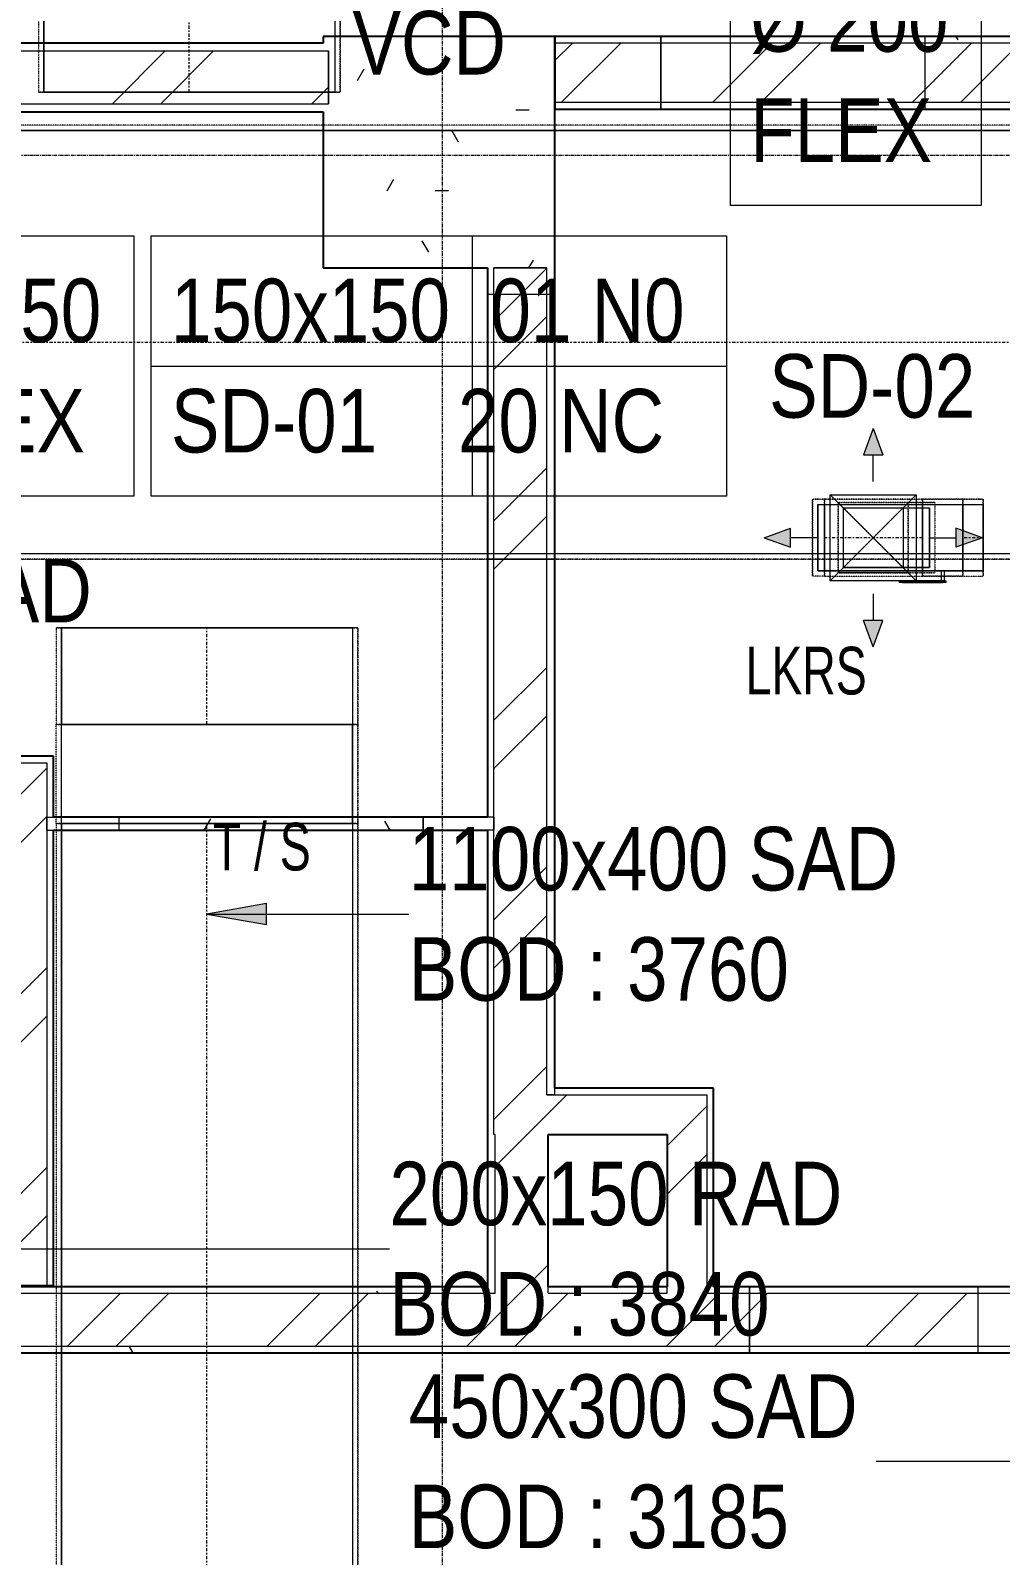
# Model space of a CAD drawing. Header units: inches. Extents: x -83664 to 20107, y -47222 to 19398.
# Drawn here: x -1529 to 2137, y -24055 to -18292 of the extents above; entities that cross this region are included whole.
import ezdxf

# ---------------------------------------------------------------- set-up
doc = ezdxf.new("R2010")
doc.units = ezdxf.units.IN
doc.header["$MEASUREMENT"] = 0
for name, pattern in [('Center', [29.999999, 12, -6, 6, -6]), ('Grid Line', [22.225, 12.7, -3.175, 3.175, -3.175]), ('Hidden 0_50', [1.0584, 0.5292, -0.5292]), ('Hidden 1_5', [2.2, 1.5, -0.7])]:
    doc.linetypes.add(name, pattern=pattern)
for name, color, linetype, lineweight, true_color in [('A-DETL', 7, 'Continuous', 18, 0x00a600), ('FF ROOM TAG_dwg', 7, 'Continuous', 9, 0x767676), ('M-HVAC-DUCT', 7, 'Continuous', 9, 0xffe97f)]:
    doc.layers.add(name, color=color, linetype=linetype, lineweight=lineweight, true_color=true_color)
for name, color, linetype, lineweight in [('A-DETL-GENF', 7, 'Continuous', 9), ('A-WALL', 7, 'Continuous', 9), ('A-WALL-PATT', 7, 'Continuous', 25), ('G-ANNO-TEXT', 7, 'Continuous', 9), ('M-HVAC-CDFF', 7, 'Continuous', 9), ('M-HVAC-DUCT-ANNO', 7, 'Continuous', 9), ('M-HVAC-DUCT-CNTR', 7, 'Center', 9), ('M-HVAC-DUCT-IDEN', 7, 'Continuous', 18), ('ROOM TAG', 7, 'Continuous', 9), ('S-GRID', 7, 'Continuous', 9)]:
    doc.layers.add(name, color=color, linetype=linetype, lineweight=lineweight)
doc.styles.add('Arial Narrow_20', font='ARIALN.TTF', dxfattribs={"width": 0.85, "height": 4572})
doc.styles.add('Arial Narrow_21', font='ARIALN.TTF', dxfattribs={"height": 240})
pattern_1 = [(0, (0, 0), (1219.2, 304.8), [50.292, -864.108, 50.292, -864.108, -4876.8]), (0, (0, 0), (1219.2, 304.8), [-1828.8, 50.292, -1778.508, 50.292, -864.108, -2133.6]), (0, (0, 0), (1219.2, 304.8), [-4572, 50.292, -559.308, 50.292, -1473.708]), (120, (457.2, 152.4), (-873.56454, 903.45817), [50.292, -864.108, 50.292, -864.108, -4876.8]), (120, (457.2, 152.4), (-873.56454, 903.45817), [-1828.8, 50.292, -1778.508, 50.292, -864.108, -2133.6]), (120, (457.2, 152.4), (-873.56454, 903.45817), [-4572, 50.292, -559.308, 50.292, -1473.708]), (240, (609.6, 762), (-345.63546, -1208.25817), [50.292, -864.108, 50.292, -864.108, -4876.8]), (240, (609.6, 762), (-345.63546, -1208.25817), [-1828.8, 50.292, -1778.508, 50.292, -864.108, -2133.6]), (240, (609.6, 762), (-345.63546, -1208.25817), [-4572, 50.292, -559.308, 50.292, -1473.708])]
pattern_2 = [(45, (0, 0), (-377.1708, 377.1708), []), (45, (0, 571.5), (-377.1708, 377.1708), [])]

# ---------------------------------------------------------------- blocks, each defined once
blk = doc.blocks.new('M_Rec Transition - Length - Standard-8295151-FIRST FLOOR AC CONDITIONING LAYOUT - PART A')
at = {"layer": 'M-HVAC-DUCT', "color": 30, "true_color": 0xff7f00}
for p, q in [((0, 550), (0, -550)), ((0, 550), (375, 550)), ((0, 550), (375, 550)), ((0, -550), (0, 550)), ((375, -550), (375, 550)), ((375, 550), (375, -550)), ((0, -550), (375, -550)), ((375, -550), (0, -550))]:
    blk.add_line(p, q, dxfattribs=at)
blk = doc.blocks.new('GCE-AT-Supply Air Rectangular Diffuser - 225x225-V55-FIRST FLOOR AC CONDITIONING LAYOUT - PART A')
at = {"layer": 'A-DETL-GENF', "true_color": 0xff7f00}
for points in [[(36.4, 312.5), (0, 412.5), (-36.4, 312.5)], [(-312.5, 36.4), (-412.5, 0), (-312.5, -36.4)], [(412.5, 0), (312.5, 36.4), (312.5, -36.4), (338.5, -26.9)], [(36.4, -312.5), (-36.4, -312.5), (0, -412.5)]]:
    blk.add_hatch(color=30, dxfattribs=at).paths.add_polyline_path(points)
at = {"layer": 'A-DETL-GENF', "color": 30, "true_color": 0xff7f00}
for p, q in [((0, 412.5), (-36.4, 312.5)), ((0, 412.5), (36.4, 312.5)), ((-36.4, 312.5), (36.4, 312.5)), ((0, 212.5), (0, 312.5)), ((-162.5, -162.5), (162.5, 162.5)), ((-162.5, 162.5), (162.5, -162.5)), ((-162.5, -162.5), (-162.5, 162.5)), ((-162.5, 162.5), (162.5, 162.5)), ((162.5, 162.5), (162.5, -162.5)), ((-412.5, 0), (-312.5, 36.4)), ((-312.5, -36.4), (-312.5, 36.4)), ((212.5, 0), (312.5, 0)), ((312.5, 36.4), (312.5, -36.4)), ((412.5, 0), (312.5, 36.4)), ((-412.5, 0), (-312.5, -36.4)), ((-212.5, 0), (-312.5, 0)), ((412.5, 0), (312.5, -36.4)), ((162.5, -162.5), (-162.5, -162.5)), ((0, -212.5), (0, -312.5)), ((36.4, -312.5), (-36.4, -312.5)), ((0, -412.5), (-36.4, -312.5)), ((0, -412.5), (36.4, -312.5))]:
    blk.add_line(p, q, dxfattribs=at)
blk = doc.blocks.new('M_Rectangular Tap - Beveled - Standard-7595213-FIRST FLOOR AC CONDITIONING LAYOUT - PART A')
at = {"layer": 'M-HVAC-DUCT', "color": 30, "true_color": 0xff7f00}
for p, q in [((153000.3, 78275.9), (153225.3, 78275.9)), ((153000.3, 78050.9), (153000.3, 78275.9)), ((153000.3, 78275.9), (153325.3, 78275.9)), ((153000.3, 78050.9), (153000.3, 78275.9)), ((153225.3, 78275.9), (153325.3, 78275.9)), ((153225.3, 78275.9), (153225.3, 78050.9)), ((153325.3, 78275.9), (153325.3, 78050.9)), ((153325.3, 78050.9), (153325.3, 78275.9)), ((153225.3, 78050.9), (153000.3, 78050.9)), ((153325.3, 78050.9), (153000.3, 78050.9)), ((153225.3, 78050.9), (153325.3, 78050.9))]:
    blk.add_line(p, q, dxfattribs=at)
blk = doc.blocks.new('M_Rectangular Endcap - Standard-V68-FIRST FLOOR AC CONDITIONING LAYOUT - PART A')
at = {"layer": 'M-HVAC-DUCT', "color": 30, "true_color": 0xff7f00}
for p, q in [((0, 125), (0, -125)), ((0, -125), (0, 125)), ((0, 125), (25, 125)), ((25, 125), (0, 125)), ((25, 125), (25, -125)), ((25, -125), (25, 125)), ((25, -125), (0, -125)), ((25, -125), (0, -125))]:
    blk.add_line(p, q, dxfattribs=at)
blk = doc.blocks.new('TEMW-ME-DMP-Volume Control Damper - Standard-7399621-FIRST FLOOR AC CONDITIONING LAYOUT - PART A')
at = {"layer": 'M-HVAC-DUCT', "color": 30, "true_color": 0xff7f00}
for p, q in [((-165.1, 163.1), (-165.1, 169.4)), ((-152.4, 169.4), (-165.1, 169.4)), ((-165.1, 163.1), (-152.4, 163.1)), ((0, 169.4), (-152.4, 169.4)), ((-152.4, 169.4), (0, 169.4)), ((0, 163.1), (-152.4, 163.1)), ((-152.4, 163.1), (0, 163.1)), ((-76.2, 125), (-76.2, -125)), ((-76.2, -125), (-76.2, 125)), ((76.2, 125), (-76.2, 125)), ((-76.2, 125), (76.2, 125)), ((-76.2, 125), (76.2, 125)), ((-6.4, 125), (-6.4, 163.1)), ((6.3, 163.1), (-6.4, 163.1)), ((6.3, 163.1), (-6.4, 163.1)), ((-6.4, 125), (6.3, 125)), ((-6.4, 125), (6.3, 125)), ((12.7, 169.4), (0, 169.4)), ((0, 163.1), (12.7, 163.1)), ((6.3, 163.1), (6.3, 125)), ((12.7, 169.4), (12.7, 163.1)), ((76.2, 125), (76.2, -125)), ((76.2, -125), (76.2, 125)), ((-76.2, -125), (76.2, -125)), ((-76.2, -125), (76.2, -125)), ((-76.2, -125), (76.2, -125))]:
    blk.add_line(p, q, dxfattribs=at)
blk = doc.blocks.new('TEMW-SMBZ-HO-BM-HVAC-00002_rvt-1-FIRST FLOOR AC CONDITIONING LAYOUT - PART A')
at = {"layer": 'M-HVAC-DUCT', "color": 30, "linetype": 'Hidden 0_50', "true_color": 0xff7f00}
for p, q in [((149957.7, 80779), (149957.7, 79846.7)), ((149957.7, 80779), (149957.7, 79846.7)), ((151097.7, 79846.7), (151097.7, 80779)), ((151097.7, 80779), (151097.7, 79846.7)), ((151097.7, 79846.7), (149957.7, 79846.7)), ((149957.7, 79846.7), (151097.7, 79846.7)), ((156096, 79722.7), (136649.7, 79722.7)), ((156096, 79722.7), (136649.7, 79722.7)), ((152883.2, 78308.4), (152883.2, 78018.4)), ((152883.2, 78018.4), (152883.2, 78308.4)), ((152883.2, 78308.4), (152928.2, 78308.4)), ((152928.2, 78308.4), (152883.2, 78308.4)), ((152928.2, 78308.4), (152928.2, 78018.4)), ((152928.2, 78018.4), (152928.2, 78308.4)), ((153299.2, 78308.4), (152928.2, 78308.4)), ((152928.2, 78308.4), (153299.2, 78308.4)), ((152928.2, 78308.4), (152928.2, 78018.4)), ((152928.2, 78018.4), (152928.2, 78308.4)), ((152980.3, 78295.9), (153245.3, 78295.9)), ((152980.3, 78030.9), (152980.3, 78295.9)), ((152980.3, 78295.9), (152980.3, 78030.9)), ((153245.3, 78295.9), (152980.3, 78295.9)), ((152980.3, 78295.9), (153345.3, 78295.9)), ((153245.3, 78295.9), (152980.3, 78295.9)), ((152980.3, 78030.9), (152980.3, 78295.9)), ((152980.3, 78295.9), (152980.3, 78030.9)), ((153245.3, 78295.9), (153245.3, 78030.9)), ((153245.3, 78030.9), (153245.3, 78295.9)), ((153345.3, 78295.9), (153245.3, 78295.9)), ((153245.3, 78295.9), (153245.3, 78030.9)), ((153299.2, 78308.4), (153299.2, 78018.4)), ((153299.2, 78018.4), (153299.2, 78308.4)), ((153451.6, 78308.4), (153299.2, 78308.4)), ((153299.2, 78308.4), (153299.2, 78018.4)), ((153299.2, 78018.4), (153299.2, 78308.4)), ((153299.2, 78308.4), (153451.6, 78308.4)), ((153345.3, 78295.9), (153345.3, 78030.9)), ((153345.3, 78295.9), (153345.3, 78030.9)), ((153451.6, 78018.4), (153451.6, 78308.4)), ((153451.6, 78308.4), (153451.6, 78018.4)), ((153451.6, 78308.4), (153451.6, 78018.4)), ((153451.6, 78018.4), (153451.6, 78308.4)), ((153528.2, 78308.4), (153451.6, 78308.4)), ((153451.6, 78308.4), (153528.2, 78308.4)), ((153528.2, 78308.4), (153528.2, 78018.4)), ((153528.2, 78018.4), (153528.2, 78308.4)), ((136649.7, 78082.7), (156096, 78082.7)), ((156096, 78082.7), (136649.7, 78082.7)), ((152928.2, 78018.4), (152883.2, 78018.4)), ((152928.2, 78018.4), (152883.2, 78018.4)), ((152928.2, 78018.4), (153299.2, 78018.4)), ((152928.2, 78018.4), (153299.2, 78018.4)), ((153245.3, 78030.9), (152980.3, 78030.9)), ((152980.3, 78030.9), (153245.3, 78030.9)), ((152980.3, 78030.9), (153245.3, 78030.9)), ((153345.3, 78030.9), (152980.3, 78030.9)), ((153245.3, 78030.9), (153345.3, 78030.9)), ((153299.2, 78018.4), (153451.6, 78018.4)), ((153451.6, 78018.4), (153299.2, 78018.4)), ((153451.6, 78018.4), (153528.2, 78018.4)), ((153451.6, 78018.4), (153528.2, 78018.4)), ((151164.4, 77822.6), (150024.4, 77822.6)), ((150024.4, 77822.6), (151164.4, 77822.6)), ((150024.4, 77822.6), (150024.4, 77457.7)), ((150024.4, 77822.6), (150024.4, 77457.7)), ((151164.4, 77457.7), (151164.4, 77822.6)), ((151164.4, 77822.6), (151164.4, 77457.7)), ((150024.4, 77082.7), (150024.4, 77457.7)), ((151164.4, 77457.7), (150024.4, 77457.7)), ((150024.4, 77082.7), (150024.4, 77457.7)), ((150024.4, 77457.7), (151164.4, 77457.7)), ((151164.4, 77457.7), (150024.4, 77457.7)), ((150024.4, 77457.7), (151164.4, 77457.7)), ((151164.4, 77082.7), (151164.4, 77457.7)), ((151164.4, 77457.7), (151164.4, 77082.7)), ((151164.4, 77082.7), (150024.4, 77082.7)), ((150024.4, 77082.7), (151164.4, 77082.7)), ((150024.4, 77082.7), (150024.4, 72532.7)), ((150024.4, 77082.7), (150024.4, 72532.7)), ((150024.4, 77082.7), (151164.4, 77082.7)), ((151164.4, 77082.7), (150024.4, 77082.7)), ((151164.4, 72532.7), (151164.4, 77082.7)), ((151164.4, 77082.7), (151164.4, 72532.7))]:
    blk.add_line(p, q, dxfattribs=at)
at = {"layer": 'M-HVAC-DUCT', "color": 30, "true_color": 0xff7f00}
for p, q in [((149977.7, 79846.7), (149977.7, 80779)), ((149977.7, 80779), (149977.7, 79846.7)), ((151077.7, 80779), (151077.7, 79846.7)), ((151077.7, 80779), (151077.7, 79846.7)), ((149977.7, 79846.7), (151077.7, 79846.7)), ((151077.7, 79846.7), (149977.7, 79846.7)), ((136649.7, 79702.7), (156096, 79702.7)), ((156096, 79702.7), (136649.7, 79702.7)), ((152928.2, 78038.4), (152928.2, 78288.4)), ((152928.2, 78288.4), (152928.2, 78038.4)), ((152928.2, 78288.4), (153299.2, 78288.4)), ((152928.2, 78288.4), (153299.2, 78288.4)), ((153000.3, 78275.9), (153299.2, 78275.9)), ((153000.3, 78050.9), (153000.3, 78275.9)), ((153000.3, 78050.9), (153000.3, 78275.9)), ((153000.3, 78275.9), (153299.2, 78275.9)), ((153299.2, 78038.4), (153299.2, 78288.4)), ((153299.2, 78288.4), (153299.2, 78038.4)), ((153299.2, 78275.9), (153299.2, 78050.9)), ((153299.2, 78050.9), (153299.2, 78275.9)), ((153451.6, 78038.4), (153451.6, 78288.4)), ((153451.6, 78288.4), (153451.6, 78038.4)), ((153451.6, 78288.4), (153528.2, 78288.4)), ((153451.6, 78288.4), (153528.2, 78288.4)), ((153528.2, 78038.4), (153528.2, 78288.4)), ((153528.2, 78288.4), (153528.2, 78038.4)), ((156096, 78102.7), (136649.7, 78102.7)), ((156096, 78102.7), (136649.7, 78102.7)), ((153299.2, 78038.4), (152928.2, 78038.4)), ((152928.2, 78038.4), (153299.2, 78038.4)), ((153000.3, 78050.9), (153299.2, 78050.9)), ((153299.2, 78050.9), (153000.3, 78050.9)), ((153528.2, 78038.4), (153451.6, 78038.4)), ((153451.6, 78038.4), (153528.2, 78038.4)), ((150044.4, 77822.6), (151144.4, 77822.6)), ((151144.4, 77822.6), (150044.4, 77822.6)), ((150044.4, 77457.7), (150044.4, 77822.6)), ((150044.4, 77822.6), (150044.4, 77457.7)), ((151144.4, 77822.6), (151144.4, 77457.7)), ((151144.4, 77822.6), (151144.4, 77457.7)), ((150044.4, 77457.7), (151144.4, 77457.7)), ((151144.4, 77457.7), (150044.4, 77457.7)), ((150044.4, 77082.7), (151144.4, 77082.7)), ((151144.4, 77082.7), (150044.4, 77082.7)), ((150044.4, 72532.7), (150044.4, 77082.7)), ((150044.4, 77082.7), (150044.4, 72532.7)), ((151144.4, 77082.7), (151144.4, 72532.7)), ((151144.4, 77082.7), (151144.4, 72532.7))]:
    blk.add_line(p, q, dxfattribs=at)
at = {"layer": 'M-HVAC-DUCT-ANNO', "color": 30, "linetype": 'Hidden 1_5', "true_color": 0xff7f00}
for p, q in [((153000.3, 78050.9), (153000.3, 78275.9)), ((153000.3, 78275.9), (153225.3, 78275.9)), ((153000.3, 78275.9), (153225.3, 78050.9)), ((153225.3, 78275.9), (153000.3, 78050.9)), ((153225.3, 78275.9), (153225.3, 78050.9)), ((153225.3, 78050.9), (153000.3, 78050.9))]:
    blk.add_line(p, q, dxfattribs=at)
at = {"layer": 'M-HVAC-DUCT-CNTR', "color": 30, "true_color": 0xff7f00}
for p, q in [((150527.7, 79846.7), (150527.7, 80779)), ((136649.7, 78902.7), (156096, 78902.7)), ((153299.2, 78163.4), (152928.2, 78163.4)), ((153528.2, 78163.4), (153451.6, 78163.4)), ((150594.4, 77457.7), (150594.4, 77822.6)), ((150594.4, 72532.7), (150594.4, 77082.7))]:
    blk.add_line(p, q, dxfattribs=at)
at = {"layer": 'M-HVAC-CDFF', "color": 6, "linetype": 'Hidden 0_50', "lineweight": 9, "true_color": 0xff00ff}
blk.add_blockref('GCE-AT-Supply Air Rectangular Diffuser - 225x225-V55-FIRST FLOOR AC CONDITIONING LAYOUT - PART A', (153112.8, 78163.4), dxfattribs=at)
at = {"layer": 'M-HVAC-DUCT', "color": 6, "linetype": 'Hidden 0_50', "lineweight": 9, "true_color": 0xff00ff}
for name, p, rotation in [('M_Rectangular Endcap - Standard-V68-FIRST FLOOR AC CONDITIONING LAYOUT - PART A', (152928.2, 78163.4), 180), ('M_Rec Transition - Length - Standard-8295151-FIRST FLOOR AC CONDITIONING LAYOUT - PART A', (150594.4, 77082.7), 90)]:
    blk.add_blockref(name, p, dxfattribs=dict(at, rotation=rotation))
blk.add_blockref('M_Rectangular Tap - Beveled - Standard-7595213-FIRST FLOOR AC CONDITIONING LAYOUT - PART A', (0, 0), dxfattribs=at)
at = {"layer": 'M-HVAC-DUCT', "color": 6, "linetype": 'Hidden 0_50', "lineweight": 9, "true_color": 0xff00ff, "extrusion": (0, 0, -1), "rotation": 180}
blk.add_blockref('TEMW-ME-DMP-Volume Control Damper - Standard-7399621-FIRST FLOOR AC CONDITIONING LAYOUT - PART A', (-153375.4, 78163.4), dxfattribs=at)
blk = doc.blocks.new('TEMW-SMBZ-HO-BM-HVAC-00002_rvt-2-FIRST FLOOR AC CONDITIONING LAYOUT - PART A')
at = {"layer": 'M-HVAC-DUCT', "color": 30, "linetype": 'Hidden 0_50', "true_color": 0xff7f00}
for p, q in [((149957.7, 80779), (149957.7, 79846.7)), ((149957.7, 80779), (149957.7, 79846.7)), ((151097.7, 79846.7), (151097.7, 80779)), ((151097.7, 80779), (151097.7, 79846.7)), ((151097.7, 79846.7), (149957.7, 79846.7)), ((149957.7, 79846.7), (151097.7, 79846.7)), ((156096, 79722.7), (136649.7, 79722.7)), ((156096, 79722.7), (136649.7, 79722.7)), ((152883.2, 78308.4), (152883.2, 78018.4)), ((152883.2, 78018.4), (152883.2, 78308.4)), ((152883.2, 78308.4), (152928.2, 78308.4)), ((152928.2, 78308.4), (152883.2, 78308.4)), ((152928.2, 78308.4), (152928.2, 78018.4)), ((152928.2, 78018.4), (152928.2, 78308.4)), ((153299.2, 78308.4), (152928.2, 78308.4)), ((152928.2, 78308.4), (153299.2, 78308.4)), ((152928.2, 78308.4), (152928.2, 78018.4)), ((152928.2, 78018.4), (152928.2, 78308.4)), ((152980.3, 78295.9), (153245.3, 78295.9)), ((152980.3, 78030.9), (152980.3, 78295.9)), ((152980.3, 78295.9), (152980.3, 78030.9)), ((153245.3, 78295.9), (152980.3, 78295.9)), ((152980.3, 78295.9), (153345.3, 78295.9)), ((153245.3, 78295.9), (152980.3, 78295.9)), ((152980.3, 78030.9), (152980.3, 78295.9)), ((152980.3, 78295.9), (152980.3, 78030.9)), ((153245.3, 78295.9), (153245.3, 78030.9)), ((153245.3, 78030.9), (153245.3, 78295.9)), ((153345.3, 78295.9), (153245.3, 78295.9)), ((153245.3, 78295.9), (153245.3, 78030.9)), ((153299.2, 78308.4), (153299.2, 78018.4)), ((153299.2, 78018.4), (153299.2, 78308.4)), ((153451.6, 78308.4), (153299.2, 78308.4)), ((153299.2, 78308.4), (153299.2, 78018.4)), ((153299.2, 78018.4), (153299.2, 78308.4)), ((153299.2, 78308.4), (153451.6, 78308.4)), ((153345.3, 78295.9), (153345.3, 78030.9)), ((153345.3, 78295.9), (153345.3, 78030.9)), ((153451.6, 78018.4), (153451.6, 78308.4)), ((153451.6, 78308.4), (153451.6, 78018.4)), ((153451.6, 78308.4), (153451.6, 78018.4)), ((153451.6, 78018.4), (153451.6, 78308.4)), ((153528.2, 78308.4), (153451.6, 78308.4)), ((153451.6, 78308.4), (153528.2, 78308.4)), ((153528.2, 78308.4), (153528.2, 78018.4)), ((153528.2, 78018.4), (153528.2, 78308.4)), ((136649.7, 78082.7), (156096, 78082.7)), ((156096, 78082.7), (136649.7, 78082.7)), ((152928.2, 78018.4), (152883.2, 78018.4)), ((152928.2, 78018.4), (152883.2, 78018.4)), ((152928.2, 78018.4), (153299.2, 78018.4)), ((152928.2, 78018.4), (153299.2, 78018.4)), ((153245.3, 78030.9), (152980.3, 78030.9)), ((152980.3, 78030.9), (153245.3, 78030.9)), ((152980.3, 78030.9), (153245.3, 78030.9)), ((153345.3, 78030.9), (152980.3, 78030.9)), ((153245.3, 78030.9), (153345.3, 78030.9)), ((153299.2, 78018.4), (153451.6, 78018.4)), ((153451.6, 78018.4), (153299.2, 78018.4)), ((153451.6, 78018.4), (153528.2, 78018.4)), ((153451.6, 78018.4), (153528.2, 78018.4)), ((151164.4, 77822.6), (150024.4, 77822.6)), ((150024.4, 77822.6), (151164.4, 77822.6)), ((150024.4, 77822.6), (150024.4, 77457.7)), ((150024.4, 77822.6), (150024.4, 77457.7)), ((151164.4, 77457.7), (151164.4, 77822.6)), ((151164.4, 77822.6), (151164.4, 77457.7)), ((150024.4, 77082.7), (150024.4, 77457.7)), ((151164.4, 77457.7), (150024.4, 77457.7)), ((150024.4, 77082.7), (150024.4, 77457.7)), ((150024.4, 77457.7), (151164.4, 77457.7)), ((151164.4, 77457.7), (150024.4, 77457.7)), ((150024.4, 77457.7), (151164.4, 77457.7)), ((151164.4, 77082.7), (151164.4, 77457.7)), ((151164.4, 77457.7), (151164.4, 77082.7)), ((151164.4, 77082.7), (150024.4, 77082.7)), ((150024.4, 77082.7), (151164.4, 77082.7)), ((150024.4, 77082.7), (150024.4, 72532.7)), ((150024.4, 77082.7), (150024.4, 72532.7)), ((150024.4, 77082.7), (151164.4, 77082.7)), ((151164.4, 77082.7), (150024.4, 77082.7)), ((151164.4, 72532.7), (151164.4, 77082.7)), ((151164.4, 77082.7), (151164.4, 72532.7))]:
    blk.add_line(p, q, dxfattribs=at)
at = {"layer": 'M-HVAC-DUCT', "color": 30, "true_color": 0xff7f00}
for p, q in [((149977.7, 79846.7), (149977.7, 80779)), ((149977.7, 80779), (149977.7, 79846.7)), ((151077.7, 80779), (151077.7, 79846.7)), ((151077.7, 80779), (151077.7, 79846.7)), ((149977.7, 79846.7), (151077.7, 79846.7)), ((151077.7, 79846.7), (149977.7, 79846.7)), ((136649.7, 79702.7), (156096, 79702.7)), ((156096, 79702.7), (136649.7, 79702.7)), ((152928.2, 78038.4), (152928.2, 78288.4)), ((152928.2, 78288.4), (152928.2, 78038.4)), ((152928.2, 78288.4), (153299.2, 78288.4)), ((152928.2, 78288.4), (153299.2, 78288.4)), ((153000.3, 78275.9), (153299.2, 78275.9)), ((153000.3, 78050.9), (153000.3, 78275.9)), ((153000.3, 78050.9), (153000.3, 78275.9)), ((153000.3, 78275.9), (153299.2, 78275.9)), ((153299.2, 78038.4), (153299.2, 78288.4)), ((153299.2, 78288.4), (153299.2, 78038.4)), ((153299.2, 78275.9), (153299.2, 78050.9)), ((153299.2, 78050.9), (153299.2, 78275.9)), ((153451.6, 78038.4), (153451.6, 78288.4)), ((153451.6, 78288.4), (153451.6, 78038.4)), ((153451.6, 78288.4), (153528.2, 78288.4)), ((153451.6, 78288.4), (153528.2, 78288.4)), ((153528.2, 78038.4), (153528.2, 78288.4)), ((153528.2, 78288.4), (153528.2, 78038.4)), ((156096, 78102.7), (136649.7, 78102.7)), ((156096, 78102.7), (136649.7, 78102.7)), ((153299.2, 78038.4), (152928.2, 78038.4)), ((152928.2, 78038.4), (153299.2, 78038.4)), ((153000.3, 78050.9), (153299.2, 78050.9)), ((153299.2, 78050.9), (153000.3, 78050.9)), ((153528.2, 78038.4), (153451.6, 78038.4)), ((153451.6, 78038.4), (153528.2, 78038.4)), ((150044.4, 77822.6), (151144.4, 77822.6)), ((151144.4, 77822.6), (150044.4, 77822.6)), ((150044.4, 77457.7), (150044.4, 77822.6)), ((150044.4, 77822.6), (150044.4, 77457.7)), ((151144.4, 77822.6), (151144.4, 77457.7)), ((151144.4, 77822.6), (151144.4, 77457.7)), ((150044.4, 77457.7), (151144.4, 77457.7)), ((151144.4, 77457.7), (150044.4, 77457.7)), ((150044.4, 77082.7), (151144.4, 77082.7)), ((151144.4, 77082.7), (150044.4, 77082.7)), ((150044.4, 72532.7), (150044.4, 77082.7)), ((150044.4, 77082.7), (150044.4, 72532.7)), ((151144.4, 77082.7), (151144.4, 72532.7)), ((151144.4, 77082.7), (151144.4, 72532.7))]:
    blk.add_line(p, q, dxfattribs=at)
at = {"layer": 'M-HVAC-DUCT-ANNO', "color": 30, "linetype": 'Hidden 1_5', "true_color": 0xff7f00}
for p, q in [((153000.3, 78050.9), (153000.3, 78275.9)), ((153000.3, 78275.9), (153225.3, 78275.9)), ((153000.3, 78275.9), (153225.3, 78050.9)), ((153225.3, 78275.9), (153000.3, 78050.9)), ((153225.3, 78275.9), (153225.3, 78050.9)), ((153225.3, 78050.9), (153000.3, 78050.9))]:
    blk.add_line(p, q, dxfattribs=at)
at = {"layer": 'M-HVAC-DUCT-CNTR', "color": 30, "true_color": 0xff7f00}
for p, q in [((150527.7, 79846.7), (150527.7, 80779)), ((136649.7, 78902.7), (156096, 78902.7)), ((153299.2, 78163.4), (152928.2, 78163.4)), ((153528.2, 78163.4), (153451.6, 78163.4)), ((150594.4, 77457.7), (150594.4, 77822.6)), ((150594.4, 72532.7), (150594.4, 77082.7))]:
    blk.add_line(p, q, dxfattribs=at)
at = {"layer": 'M-HVAC-CDFF', "color": 6, "linetype": 'Hidden 0_50', "lineweight": 9, "true_color": 0xff00ff}
blk.add_blockref('GCE-AT-Supply Air Rectangular Diffuser - 225x225-V55-FIRST FLOOR AC CONDITIONING LAYOUT - PART A', (153112.8, 78163.4), dxfattribs=at)
at = {"layer": 'M-HVAC-DUCT', "color": 6, "linetype": 'Hidden 0_50', "lineweight": 9, "true_color": 0xff00ff}
for name, p, rotation in [('M_Rectangular Endcap - Standard-V68-FIRST FLOOR AC CONDITIONING LAYOUT - PART A', (152928.2, 78163.4), 180), ('M_Rec Transition - Length - Standard-8295151-FIRST FLOOR AC CONDITIONING LAYOUT - PART A', (150594.4, 77082.7), 90)]:
    blk.add_blockref(name, p, dxfattribs=dict(at, rotation=rotation))
blk.add_blockref('M_Rectangular Tap - Beveled - Standard-7595213-FIRST FLOOR AC CONDITIONING LAYOUT - PART A', (0, 0), dxfattribs=at)
at = {"layer": 'M-HVAC-DUCT', "color": 6, "linetype": 'Hidden 0_50', "lineweight": 9, "true_color": 0xff00ff, "extrusion": (0, 0, -1), "rotation": 180}
blk.add_blockref('TEMW-ME-DMP-Volume Control Damper - Standard-7399621-FIRST FLOOR AC CONDITIONING LAYOUT - PART A', (-153375.4, 78163.4), dxfattribs=at)
blk = doc.blocks.new('SMBZ_Hospital Arch Model_2026_01_29_rvt-1-FIRST FLOOR AC CONDITIONING LAYOUT - PART A')
at = {"layer": 'A-WALL-PATT', "lineweight": 9, "true_color": 0xbbbbbb}
h = blk.add_hatch(dxfattribs=at)
h.set_pattern_fill('FP_13', color=9, style=0, pattern_type=2)
h.set_pattern_definition(pattern_1)
h.paths.add_polyline_path([(151110.8, 79182.7), (151909.4, 79182.7), (151909.4, 80057.7), (151034.4, 80057.7), (151034.4, 80032.7), (151054.4, 80032.7), (151054.4, 79772.7), (151034.4, 79772.7), (151034.4, 79182.7)])
h = blk.add_hatch(dxfattribs=at)
h.set_pattern_fill('FP_13', color=9, style=0, pattern_type=2)
h.set_pattern_definition(pattern_1)
h.paths.add_polyline_path([(151110.8, 79182.7), (151909.4, 79182.7), (151909.4, 80057.7), (151034.4, 80057.7), (151034.4, 80032.7), (151054.4, 80032.7), (151054.4, 79772.7), (151034.4, 79772.7), (151034.4, 79182.7)])
h = blk.add_hatch(dxfattribs=at)
h.set_pattern_fill('FP_13', color=9, style=0, pattern_type=2)
h.set_pattern_definition(pattern_1)
h.paths.add_polyline_path([(159879.4, 80032.7), (160034.4, 80032.7), (160034.4, 80057.7), (151909.4, 80057.7), (151909.4, 80032.7), (159854.4, 80032.7)])
h = blk.add_hatch(dxfattribs=at)
h.set_pattern_fill('FP_12', color=9, style=0, pattern_type=2)
h.set_pattern_definition(pattern_2)
h.paths.add_polyline_path([(148531.7, 79802.7), (151054.4, 79802.7), (151054.4, 80002.7), (148531.7, 80002.7)])
h = blk.add_hatch(dxfattribs=at)
h.set_pattern_fill('FP_12', color=9, style=0, pattern_type=2)
h.set_pattern_definition(pattern_2)
h.paths.add_polyline_path([(157434.4, 79807.7), (159879.4, 79807.7), (159879.4, 80032.7), (151909.4, 80032.7), (151909.4, 79807.7), (156648.8, 79807.7)])
h = blk.add_hatch(dxfattribs=at)
h.set_pattern_fill('FP_13', color=9, style=0, pattern_type=2)
h.set_pattern_definition(pattern_1)
h.paths.add_polyline_path([(159879.4, 79782.7), (159879.4, 79807.7), (157634.4, 79807.7), (157634.4, 79782.7), (159854.4, 79782.7)])
h.paths.add_polyline_path([(157409.4, 79782.7), (157434.4, 79782.7), (157434.4, 79807.7), (154534.4, 79807.7), (154534.4, 79782.7), (156648.8, 79782.7)])
h.paths.add_polyline_path([(154334.4, 79782.7), (154334.4, 79807.7), (151909.4, 79807.7), (151909.4, 79782.7), (154309.4, 79782.7)])
h = blk.add_hatch(dxfattribs=at)
h.set_pattern_fill('FP_13', color=9, style=0, pattern_type=2)
h.set_pattern_definition(pattern_1)
h.paths.add_polyline_path([(151654.4, 75907.7), (151679.4, 75907.7), (151679.4, 77057.7), (151654.4, 77057.7), (151654.4, 76082.7)])
h.paths.add_polyline_path([(151654.4, 77107.7), (151679.4, 77107.7), (151679.4, 79182.7), (151654.4, 79182.7), (151654.4, 77639.3)])
h = blk.add_hatch(dxfattribs=at)
h.set_pattern_fill('FP_12', color=9, style=0, pattern_type=2)
h.set_pattern_definition(pattern_2)
h.paths.add_polyline_path([(151879.4, 76057.7), (151879.4, 79182.7), (151679.4, 79182.7), (151679.4, 76057.7)])
h = blk.add_hatch(dxfattribs=at)
h.set_pattern_fill('FP_12', color=9, style=0, pattern_type=2)
h.set_pattern_definition(pattern_2)
h.paths.add_polyline_path([(149989.4, 77152.7), (149989.4, 77312.7), (148539.4, 77312.7), (148539.4, 77152.7), (149924.1, 77152.7)])
h = blk.add_hatch(dxfattribs=at)
h.set_pattern_fill('FP_13', color=9, style=0, pattern_type=2)
h.set_pattern_definition(pattern_1)
h.paths.add_polyline_path([(150014.4, 77312.7), (150014.4, 77337.7), (148564.4, 77337.7), (148564.4, 77312.7), (149989.4, 77312.7)])
h = blk.add_hatch(dxfattribs=at)
h.set_pattern_fill('FP_13', color=9, style=0, pattern_type=2)
h.set_pattern_definition(pattern_1)
h.paths.add_polyline_path([(149989.4, 75337.7), (150014.4, 75337.7), (150014.4, 77057.7), (149989.4, 77057.7), (149989.4, 76379.3)])
h.paths.add_polyline_path([(150014.4, 77107.7), (150014.4, 77312.7), (149989.4, 77312.7), (149989.4, 77107.7)])
h = blk.add_hatch(dxfattribs=at)
h.set_pattern_fill('FP_12', color=9, style=0, pattern_type=2)
h.set_pattern_definition(pattern_2)
h.paths.add_polyline_path([(149989.4, 75337.7), (149989.4, 77152.7), (149829.4, 77152.7), (149829.4, 75337.7)])
h = blk.add_hatch(dxfattribs=at)
h.set_pattern_fill('FP_13', color=9, style=0, pattern_type=2)
h.set_pattern_definition(pattern_1)
h.paths.add_polyline_path([(151679.4, 77057.7), (151679.4, 77107.7), (149989.4, 77107.7), (149989.4, 77057.7), (151654.4, 77057.7)])
h = blk.add_hatch(dxfattribs=at)
h.set_pattern_fill('FP_12', color=9, style=0, pattern_type=2)
h.set_pattern_definition(pattern_2)
h.paths.add_polyline_path([(151901.9, 75907.7), (152484.4, 75907.7), (152484.4, 76057.7), (151679.4, 76057.7), (151679.4, 75907.7), (151884.4, 75907.7)])
h = blk.add_hatch(dxfattribs=at)
h.set_pattern_fill('FP_12', color=9, style=0, pattern_type=2)
h.set_pattern_definition(pattern_2)
h.paths.add_polyline_path([(151884.4, 75307.7), (151884.4, 75907.7), (151684.4, 75907.7), (151684.4, 75307.7)])
h = blk.add_hatch(dxfattribs=at)
h.set_pattern_fill('FP_12', color=9, style=0, pattern_type=2)
h.set_pattern_definition(pattern_2)
h.paths.add_polyline_path([(152334.4, 75307.7), (152484.4, 75307.7), (152484.4, 75907.7), (152334.4, 75907.7), (152334.4, 75332.7)])
h = blk.add_hatch(dxfattribs=at)
h.set_pattern_fill('FP_13', color=9, style=0, pattern_type=2)
h.set_pattern_definition(pattern_1)
h.paths.add_polyline_path([(157434.4, 75307.7), (157434.4, 75332.7), (154534.4, 75332.7), (154534.4, 75307.7), (156648.8, 75307.7)])
h.paths.add_polyline_path([(139243.8, 75307.7), (142084.4, 75307.7), (142084.4, 75332.7), (138934.4, 75332.7), (138934.4, 75307.7)])
h.paths.add_polyline_path([(142309.4, 75307.7), (148309.4, 75307.7), (148309.4, 75332.7), (142309.4, 75332.7)])
h.paths.add_polyline_path([(137272.7, 75307.7), (138709.4, 75307.7), (138709.4, 75332.7), (137272.7, 75332.7)])
h.paths.add_polyline_path([(154309.4, 75307.7), (154309.4, 75332.7), (152484.4, 75332.7), (152484.4, 75307.7), (154275.4, 75307.7)])
h.paths.add_polyline_path([(148539.4, 75307.7), (151684.4, 75307.7), (151684.4, 75332.7), (148539.4, 75332.7)])
h.paths.add_polyline_path([(151901.9, 75307.7), (152334.4, 75307.7), (152334.4, 75332.7), (151884.4, 75332.7), (151884.4, 75307.7)])
h = blk.add_hatch(dxfattribs=at)
h.set_pattern_fill('FP_12', color=9, style=0, pattern_type=2)
h.set_pattern_definition(pattern_2)
h.paths.add_polyline_path([(137272.7, 75107.7), (157534.4, 75107.7), (157534.4, 75307.7), (137272.7, 75307.7), (137272.7, 75119.3)])
h = blk.add_hatch(dxfattribs=at)
h.set_pattern_fill('FP_13', color=9, style=0, pattern_type=2)
h.set_pattern_definition(pattern_1)
h.paths.add_polyline_path([(155066.5, 75082.7), (157534.4, 75082.7), (157534.4, 75107.7), (137272.7, 75107.7), (137272.7, 75082.7), (151901.9, 75082.7)])
at = {"layer": 'A-WALL', "color": 9, "lineweight": 25, "true_color": 0xbbbbbb}
for p, q in [((151909.4, 80057.7), (151034.4, 80057.7)), ((151034.4, 80057.7), (151034.4, 80032.7)), ((151909.4, 80057.7), (151034.4, 80057.7)), ((151034.4, 80057.7), (151034.4, 80032.7)), ((151909.4, 79182.7), (151909.4, 80057.7)), ((159854.4, 80057.7), (151909.4, 80057.7)), ((151909.4, 80057.7), (151909.4, 79782.7)), ((151909.4, 79182.7), (151909.4, 80057.7)), ((151034.4, 80032.7), (148531.7, 80032.7)), ((148531.7, 79772.7), (151034.4, 79772.7)), ((151034.4, 79772.7), (151034.4, 79182.7)), ((151034.4, 79772.7), (151034.4, 79182.7)), ((151909.4, 79782.7), (154309.4, 79782.7)), ((151034.4, 79182.7), (151654.4, 79182.7)), ((151034.4, 79182.7), (151654.4, 79182.7)), ((151654.4, 79182.7), (151654.4, 77107.7)), ((151909.4, 76082.7), (151909.4, 79182.7)), ((150014.4, 77337.7), (148564.4, 77337.7)), ((150014.4, 77312.7), (150014.4, 77337.7)), ((150014.4, 77127.7), (150014.4, 77312.7)), ((150014.4, 77107.7), (150014.4, 77127.7)), ((151654.4, 77107.7), (150014.4, 77107.7)), ((150014.4, 75337.7), (150014.4, 77057.7)), ((150014.4, 77057.7), (151654.4, 77057.7)), ((151654.4, 77057.7), (151654.4, 76082.7)), ((151654.4, 76082.7), (151654.4, 75907.7)), ((152509.4, 76082.7), (151909.4, 76082.7)), ((152509.4, 76057.7), (152509.4, 76082.7)), ((152509.4, 75907.7), (152509.4, 76057.7)), ((151654.4, 75907.7), (151654.4, 75332.7)), ((151884.4, 75332.7), (151884.4, 75907.7)), ((151884.4, 75907.7), (152334.4, 75907.7)), ((152334.4, 75907.7), (152334.4, 75332.7)), ((152509.4, 75332.7), (152509.4, 75907.7)), ((151654.4, 75332.7), (148564.4, 75332.7)), ((149804.4, 75337.7), (150014.4, 75337.7)), ((152334.4, 75332.7), (151884.4, 75332.7)), ((154309.4, 75332.7), (152509.4, 75332.7)), ((137272.7, 75082.7), (157534.4, 75082.7))]:
    blk.add_line(p, q, dxfattribs=at)
at = {"layer": 'A-WALL', "color": 9, "true_color": 0xbbbbbb}
for p, q in [((151034.4, 80032.7), (151034.4, 80057.7)), ((151034.4, 80057.7), (151909.4, 80057.7)), ((151034.4, 80032.7), (151034.4, 80057.7)), ((151034.4, 80057.7), (151909.4, 80057.7)), ((151909.4, 80057.7), (151909.4, 79182.7)), ((151909.4, 79782.7), (151909.4, 80057.7)), ((152309.4, 80057.7), (151909.4, 80057.7)), ((151909.4, 80057.7), (151909.4, 79182.7)), ((152309.4, 80057.7), (152309.4, 79782.7)), ((152309.4, 79782.7), (152309.4, 80057.7)), ((153309.4, 80057.7), (152309.4, 80057.7)), ((153309.4, 79782.7), (153309.4, 80057.7)), ((153309.4, 79782.7), (153309.4, 80057.7)), ((155109.4, 80057.7), (153309.4, 80057.7)), ((151034.4, 80032.7), (148531.7, 80032.7)), ((148531.7, 80002.7), (151054.4, 80002.7)), ((151054.4, 80002.7), (151054.4, 79802.7)), ((151054.4, 80002.7), (151054.4, 79802.7)), ((151054.4, 79802.7), (151054.4, 80002.7)), ((159854.4, 80032.7), (151909.4, 80032.7)), ((148531.7, 79802.7), (151054.4, 79802.7)), ((148531.7, 79772.7), (151034.4, 79772.7)), ((151034.4, 79182.7), (151034.4, 79772.7)), ((151034.4, 79182.7), (151034.4, 79772.7)), ((154334.4, 79807.7), (151909.4, 79807.7)), ((151909.4, 79782.7), (152309.4, 79782.7)), ((152309.4, 79782.7), (153309.4, 79782.7)), ((153309.4, 79782.7), (154309.4, 79782.7)), ((151654.4, 79182.7), (151034.4, 79182.7)), ((151654.4, 79182.7), (151034.4, 79182.7)), ((151654.4, 79182.7), (151654.4, 79082.7)), ((151679.4, 79182.7), (151879.4, 79182.7)), ((151679.4, 79182.7), (151879.4, 79182.7)), ((151679.4, 77107.7), (151679.4, 79182.7)), ((151879.4, 79182.7), (151679.4, 79182.7)), ((151879.4, 76082.7), (151879.4, 79182.7)), ((151909.4, 79082.7), (151909.4, 79182.7)), ((151654.4, 79082.7), (151654.4, 78082.7)), ((151909.4, 79082.7), (151654.4, 79082.7)), ((151909.4, 79082.7), (151654.4, 79082.7)), ((151909.4, 78082.7), (151909.4, 79082.7)), ((151654.4, 78082.7), (151654.4, 77107.7)), ((151654.4, 78082.7), (151909.4, 78082.7)), ((151909.4, 78082.7), (151654.4, 78082.7)), ((151909.4, 76082.7), (151909.4, 78082.7)), ((148564.4, 77312.7), (149989.4, 77312.7)), ((150014.4, 77337.7), (149523.4, 77337.7)), ((149989.4, 77312.7), (149989.4, 77152.7)), ((150014.4, 77337.7), (150014.4, 77127.7)), ((149989.4, 77152.7), (149989.4, 77127.7)), ((149989.4, 77127.7), (149989.4, 77107.7)), ((150014.4, 77107.7), (150014.4, 77127.7)), ((149989.4, 77107.7), (149989.4, 77057.7)), ((149989.4, 77107.7), (150014.4, 77107.7)), ((149989.4, 77057.7), (149989.4, 77107.7)), ((149989.4, 77057.7), (149989.4, 75337.7)), ((149989.4, 77057.7), (150014.4, 77057.7)), ((150261.9, 77107.7), (150014.4, 77107.7)), ((150014.4, 75337.7), (150014.4, 77057.7)), ((150014.4, 77057.7), (150261.9, 77057.7)), ((150261.9, 77107.7), (150261.9, 77057.7)), ((150261.9, 77107.7), (150261.9, 77057.7)), ((151411.9, 77107.7), (150261.9, 77107.7)), ((150261.9, 77057.7), (151411.9, 77057.7)), ((151411.9, 77057.7), (151411.9, 77107.7)), ((151411.9, 77107.7), (151411.9, 77057.7)), ((151654.4, 77107.7), (151411.9, 77107.7)), ((151411.9, 77057.7), (151654.4, 77057.7)), ((151679.4, 77107.7), (151654.4, 77107.7)), ((151654.4, 77057.7), (151654.4, 76082.7)), ((151679.4, 77057.7), (151654.4, 77057.7)), ((151679.4, 77057.7), (151679.4, 77107.7)), ((151679.4, 77107.7), (151679.4, 77057.7)), ((151679.4, 76082.7), (151679.4, 77057.7)), ((151654.4, 75907.7), (151654.4, 76082.7)), ((151679.4, 76057.7), (151679.4, 76082.7)), ((151879.4, 76057.7), (151879.4, 76082.7)), ((151909.4, 76057.7), (151909.4, 76082.7)), ((152509.4, 76082.7), (151909.4, 76082.7)), ((152509.4, 76082.7), (152509.4, 75907.7)), ((151679.4, 75907.7), (151679.4, 76057.7)), ((151909.4, 76057.7), (151879.4, 76057.7)), ((151879.4, 76057.7), (151909.4, 76057.7)), ((151909.4, 76057.7), (152484.4, 76057.7)), ((152484.4, 76057.7), (152484.4, 75907.7)), ((151654.4, 75907.7), (151654.4, 75332.7)), ((151684.4, 75907.7), (151679.4, 75907.7)), ((151684.4, 75332.7), (151684.4, 75907.7)), ((151884.4, 75332.7), (151884.4, 75907.7)), ((151884.4, 75907.7), (152334.4, 75907.7)), ((152334.4, 75907.7), (152334.4, 75332.7)), ((152484.4, 75907.7), (152484.4, 75332.7)), ((152509.4, 75332.7), (152509.4, 75907.7)), ((151654.4, 75332.7), (148564.4, 75332.7)), ((150014.4, 75337.7), (149804.4, 75337.7)), ((151684.4, 75307.7), (151684.4, 75332.7)), ((152334.4, 75332.7), (151884.4, 75332.7)), ((151884.4, 75307.7), (151884.4, 75332.7)), ((152334.4, 75307.7), (152334.4, 75332.7)), ((152484.4, 75307.7), (152484.4, 75332.7)), ((152645.4, 75332.7), (152509.4, 75332.7)), ((153509.4, 75332.7), (152645.4, 75332.7)), ((152645.4, 75332.7), (152645.4, 75082.7)), ((152645.4, 75082.7), (152645.4, 75332.7)), ((154309.4, 75332.7), (153509.4, 75332.7)), ((153509.4, 75082.7), (153509.4, 75332.7)), ((153509.4, 75082.7), (153509.4, 75332.7)), ((148539.4, 75307.7), (151684.4, 75307.7)), ((151884.4, 75307.7), (152334.4, 75307.7)), ((152484.4, 75307.7), (154309.4, 75307.7)), ((137272.7, 75107.7), (157534.4, 75107.7)), ((138272.7, 75082.7), (152645.4, 75082.7)), ((152645.4, 75082.7), (153509.4, 75082.7)), ((153509.4, 75082.7), (155084.4, 75082.7))]:
    blk.add_line(p, q, dxfattribs=at)
blk = doc.blocks.new('FF ROOM TAG_dwg-8877209-FIRST FLOOR AC CONDITIONING LAYOUT - PART A')
at = {"layer": 'ROOM TAG', "char_height": 4572, "attachment_point": 2, "line_spacing_factor": 0.974696, "style": 'Arial Narrow_20'}
for s, insert, width in [('LKRS', (1889578, 1858116), 13631.85), ('T / S', (1837318, 1841227), 11051.34)]:
    blk.add_mtext(s, dxfattribs=dict(at, insert=insert, width=width))

msp = doc.modelspace()

# ---------------------------------------------------------------- hatches: boundary and pattern name
at = {"layer": 'M-HVAC-DUCT-IDEN', "lineweight": 9}
msp.add_hatch(color=256, dxfattribs=at).paths.add_polyline_path([(-862.3, -21631.5), (-637.3, -21671.2), (-637.3, -21591.8)])

# ---------------------------------------------------------------- linework, layer by layer
at = {"layer": 'A-DETL', "color": 7, "lineweight": 9}
for p, q in [((140.3, -19067.9), (140.3, -20052.9)), ((-1072.6, -19560), (1102.4, -19560))]:
    msp.add_line(p, q, dxfattribs=at)
at = {"layer": 'G-ANNO-TEXT', "flags": 128}
for points in [[(1116.2, -17969.9), (2063.5, -17969.9), (2063.5, -18953.9), (1116.2, -18953.9)], [(-2085.7, -19067.6), (-1138.4, -19067.6), (-1138.4, -20051.6), (-2085.7, -20051.6)], [(-1073.2, -19067.6), (1101.8, -19067.6), (1101.8, -20051.6), (-1073.2, -20051.6)]]:
    msp.add_lwpolyline(points, close=True, dxfattribs=at)
at = {"layer": 'M-HVAC-DUCT-IDEN', "lineweight": 9}
for p, q in [((-637.3, -21591.8), (-862.3, -21631.5)), ((-637.3, -21671.2), (-637.3, -21591.8)), ((-862.3, -21631.5), (-637.3, -21671.2)), ((-862.3, -21631.5), (-99.3, -21631.5)), ((-2355.2, -22896.8), (-172.3, -22896.8)), ((2441.6, -23700.4), (1667.7, -23700.4))]:
    msp.add_line(p, q, dxfattribs=at)
at = {"layer": 'S-GRID', "color": 254, "linetype": 'Grid Line', "true_color": 0xdcdcdc}
for p, q in [((27.7, -44103.7), (27.7, 15149.1)), ((20106.7, -18764.5), (-81517, -18764.5))]:
    msp.add_line(p, q, dxfattribs=at)

# ---------------------------------------------------------------- block references
at = {"lineweight": 5}
for name in ['SMBZ_Hospital Arch Model_2026_01_29_rvt-1-FIRST FLOOR AC CONDITIONING LAYOUT - PART A', 'TEMW-SMBZ-HO-BM-HVAC-00002_rvt-1-FIRST FLOOR AC CONDITIONING LAYOUT - PART A', 'TEMW-SMBZ-HO-BM-HVAC-00002_rvt-2-FIRST FLOOR AC CONDITIONING LAYOUT - PART A']:
    msp.add_blockref(name, (-151456.7, -98372.2), dxfattribs=at)
at = {"layer": 'FF ROOM TAG_dwg', "color": 7, "xscale": 0.03937007874015915, "yscale": 0.03937007874015915, "zscale": 0.03937007874015915}
msp.add_blockref('FF ROOM TAG_dwg-8877209-FIRST FLOOR AC CONDITIONING LAYOUT - PART A', (-72990.3, -93775.4), dxfattribs=at)
msp.add_blockref('FF ROOM TAG_dwg-8877209-FIRST FLOOR AC CONDITIONING LAYOUT - PART A', (-72990.3, -93775.4), dxfattribs=at)
msp.add_blockref('FF ROOM TAG_dwg-8877209-FIRST FLOOR AC CONDITIONING LAYOUT - PART A', (-72990.3, -93775.4), dxfattribs=at)
msp.add_blockref('FF ROOM TAG_dwg-8877209-FIRST FLOOR AC CONDITIONING LAYOUT - PART A', (-72990.3, -93775.4), dxfattribs=at)
msp.add_blockref('FF ROOM TAG_dwg-8877209-FIRST FLOOR AC CONDITIONING LAYOUT - PART A', (-72990.3, -93775.4), dxfattribs=at)

# ---------------------------------------------------------------- texts
at = {"layer": 'G-ANNO-TEXT', "char_height": 240, "attachment_point": 1, "style": 'Arial Narrow_21'}
for s, insert, width in [('Ø 200', (1191.2, -18132.3), 937.974), ('VCD', (-312.1, -18218.4), 733.544), ('FLEX', (1191.2, -18549), 865.822), ('Ø 150', (-2010.7, -19230), 937.974), ('150x150  01 N0', (-998.2, -19230), 2441.138), ('SD-02', (1262.7, -19515.2), 986.076), ('FLEX', (-2010.7, -19646.7), 865.822), ('SD-01    20 NC', (-998.2, -19646.7), 2356.961)]:
    msp.add_mtext(s, dxfattribs=dict(at, insert=insert, width=width))
at = {"layer": 'M-HVAC-DUCT-IDEN', "lineweight": 9, "char_height": 240, "attachment_point": 1, "style": 'Arial Narrow_21'}
for s, insert, width in [('1300x400 RAD', (-3161.7, -20289), 2344.936), ('1100x400 SAD', (-99.3, -21301.9), 2320.885), ('BOD : 3760', (-99.3, -21718.6), 1803.797), ('200x150 RAD', (-172.3, -22567.3), 2152.531), ('BOD : 3840', (-172.3, -22984), 1803.797), ('450x300 SAD', (-99.3, -23370.8), 2128.48), ('BOD : 3185', (-99.3, -23787.5), 1803.797)]:
    msp.add_mtext(s, dxfattribs=dict(at, insert=insert, width=width))

doc.saveas('drawing.dxf')
